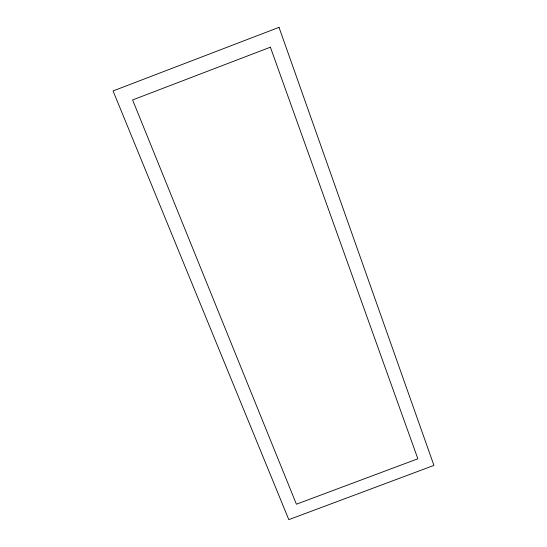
<?xml version="1.0" encoding="UTF-8"?>
<svg xmlns="http://www.w3.org/2000/svg" width="547" height="547" viewBox="0 0 547 547"><rect width="100%" height="100%" fill="white"/><g stroke="black" fill="none" stroke-linecap="round" stroke-linejoin="round"><path stroke-width="0.82" d="M279.011 27.35L113.065 90.946L288.809 519.65L433.935 465.401L279.011 27.35M270.382 47.186L132.606 99.944L296.412 504.211L417.853 458.789L270.382 47.186"/></g></svg>
